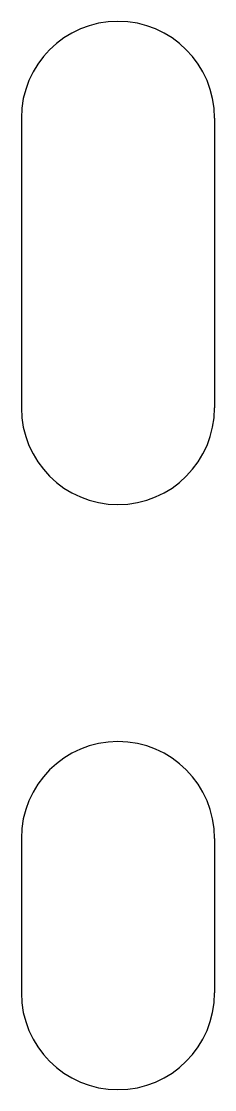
# Model space of a CAD drawing. Extents: x 0.49 to 2.43, y -7.79 to -4.97.
# Drawn here: x 1.6063 to 1.6457, y -7.6481 to -7.4303 of the extents above; entities that cross this region are included whole.
import ezdxf

# ---------------------------------------------------------------- set-up
doc = ezdxf.new("R2010")
doc.units = 0
doc.header["$MEASUREMENT"] = 0
doc.layers.add('BLACK', color=7, linetype='CONTINUOUS')

msp = doc.modelspace()

# ---------------------------------------------------------------- linework, layer by layer
at = {"layer": 'BLACK', "linetype": 'CONTINUOUS'}
for p, q in [((1.60626, -7.45), (1.60626, -7.50906)), ((1.64571, -7.45), (1.64571, -7.50906)), ((1.60626, -7.59685), (1.60626, -7.62835)), ((1.64571, -7.59685), (1.64571, -7.62835))]:
    msp.add_line(p, q, dxfattribs=at)
at = {"layer": 'BLACK'}
for centre, start, end in [((1.62598, -7.45), 0, 180), ((1.62598, -7.50906), 180, 360), ((1.62598, -7.59685), 0, 180), ((1.62598, -7.62835), 180, 360)]:
    msp.add_arc(centre, 0.019724, start, end, dxfattribs=at)

doc.saveas('drawing.dxf')
